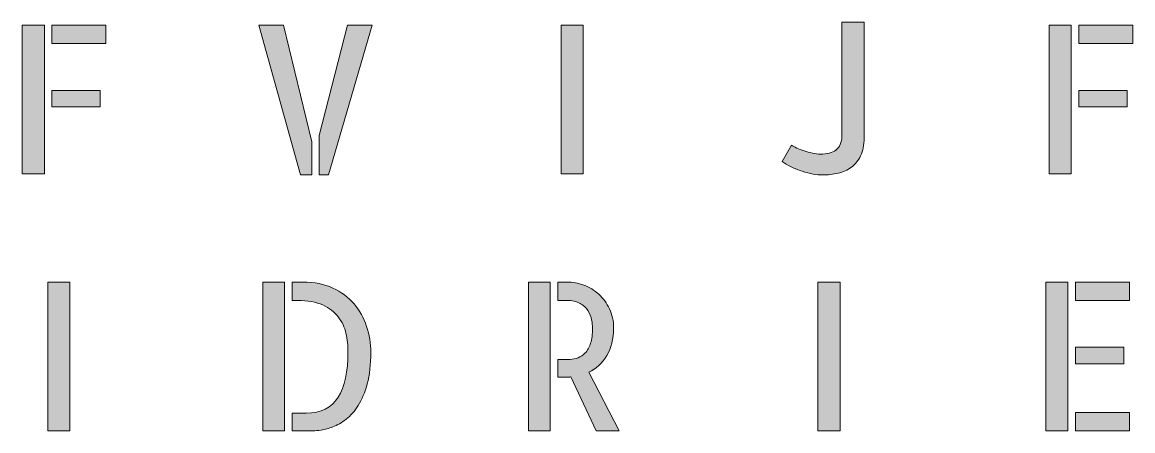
# Model space of a CAD drawing. Header units: millimetres. Extents: x 5 to 145, y -147 to -4.
# Drawn here: x 72.6 to 144.7, y -80.1 to -53.6 of the extents above; entities that cross this region are included whole.
import ezdxf

# ---------------------------------------------------------------- set-up
doc = ezdxf.new("R2010")
doc.units = ezdxf.units.MM
doc.header["$MEASUREMENT"] = 0
doc.layers.add('NL', color=7, linetype='Continuous', lineweight=0)

# ---------------------------------------------------------------- blocks, each defined once
blk = doc.blocks.new('Block_31')
at = {"layer": 'NL', "true_color": 0x1d1d1b, "transparency": 33554687}
h = blk.add_hatch(color=250, dxfattribs=at)
h.dxf.hatch_style = 2
edge = h.paths.add_edge_path()
edge.add_spline(control_points=[(77.702, -59.073), (77.702, -59.073), (74.559, -59.073), (74.559, -59.073), (74.559, -59.073), (74.559, -57.999), (74.559, -57.999), (74.559, -57.999), (77.702, -57.999), (77.702, -57.999), (77.702, -57.999), (77.702, -59.073), (77.702, -59.073)], knot_values=[0, 0, 0, 0, 1, 1, 1, 2, 2, 2, 3, 3, 3, 4, 4, 4, 4], degree=3, periodic=0)
edge = h.paths.add_edge_path()
edge.add_spline(control_points=[(78.068, -53.771), (78.068, -53.771), (78.068, -54.962), (78.068, -54.962), (78.068, -54.962), (74.559, -54.962), (74.559, -54.962), (74.559, -54.962), (74.559, -53.771), (74.559, -53.771), (74.559, -53.771), (78.068, -53.771), (78.068, -53.771)], knot_values=[0, 0, 0, 0, 1, 1, 1, 2, 2, 2, 3, 3, 3, 4, 4, 4, 4], degree=3, periodic=0)
edge = h.paths.add_edge_path()
edge.add_spline(control_points=[(72.64, -53.771), (72.64, -53.771), (74.076, -53.771), (74.076, -53.771), (74.076, -53.771), (74.076, -63.419), (74.076, -63.419), (74.076, -63.419), (72.64, -63.419), (72.64, -63.419), (72.64, -63.419), (72.64, -53.771), (72.64, -53.771)], knot_values=[0, 0, 0, 0, 1, 1, 1, 2, 2, 2, 3, 3, 3, 4, 4, 4, 4], degree=3, periodic=0)
at = {"layer": 'NL'}
for points in [[(72.64, -53.771), (72.64, -53.771), (74.076, -53.771), (74.076, -53.771), (74.076, -53.771), (74.076, -63.419), (74.076, -63.419), (74.076, -63.419), (72.64, -63.419), (72.64, -63.419), (72.64, -63.419), (72.64, -53.771), (72.64, -53.771)], [(78.068, -53.771), (78.068, -53.771), (78.068, -54.962), (78.068, -54.962), (78.068, -54.962), (74.559, -54.962), (74.559, -54.962), (74.559, -54.962), (74.559, -53.771), (74.559, -53.771), (74.559, -53.771), (78.068, -53.771), (78.068, -53.771)], [(77.702, -59.073), (77.702, -59.073), (74.559, -59.073), (74.559, -59.073), (74.559, -59.073), (74.559, -57.999), (74.559, -57.999), (74.559, -57.999), (77.702, -57.999), (77.702, -57.999), (77.702, -57.999), (77.702, -59.073), (77.702, -59.073)]]:
    blk.add_open_spline(points, degree=3, knots=[0, 0, 0, 0, 1, 1, 1, 2, 2, 2, 3, 3, 3, 4, 4, 4, 4], dxfattribs=at)
blk = doc.blocks.new('Block_32')
at = {"layer": 'NL', "true_color": 0x1d1d1b, "transparency": 33554687}
h = blk.add_hatch(color=250, dxfattribs=at)
h.dxf.hatch_style = 2
edge = h.paths.add_edge_path()
edge.add_spline(control_points=[(93.757, -53.771), (93.757, -53.771), (95.358, -53.771), (95.358, -53.771), (95.358, -53.771), (92.533, -63.471), (92.533, -63.471), (92.533, -63.471), (91.92, -63.471), (91.92, -63.471), (91.92, -63.471), (91.92, -60.919), (91.92, -60.919), (91.92, -60.919), (93.757, -53.771), (93.757, -53.771)], knot_values=[0, 0, 0, 0, 1, 1, 1, 2, 2, 2, 3, 3, 3, 4, 4, 4, 5, 5, 5, 5], degree=3, periodic=0)
edge = h.paths.add_edge_path()
edge.add_spline(control_points=[(87.999, -53.771), (87.999, -53.771), (89.612, -53.771), (89.612, -53.771), (89.612, -53.771), (91.437, -61.338), (91.437, -61.338), (91.437, -61.338), (91.437, -63.471), (91.437, -63.471), (91.437, -63.471), (90.696, -63.471), (90.696, -63.471), (90.696, -63.471), (87.999, -53.771), (87.999, -53.771)], knot_values=[0, 0, 0, 0, 1, 1, 1, 2, 2, 2, 3, 3, 3, 4, 4, 4, 5, 5, 5, 5], degree=3, periodic=0)
at = {"layer": 'NL'}
for points in [[(87.999, -53.771), (87.999, -53.771), (89.612, -53.771), (89.612, -53.771), (89.612, -53.771), (91.437, -61.338), (91.437, -61.338), (91.437, -61.338), (91.437, -63.471), (91.437, -63.471), (91.437, -63.471), (90.696, -63.471), (90.696, -63.471), (90.696, -63.471), (87.999, -53.771), (87.999, -53.771)], [(93.757, -53.771), (93.757, -53.771), (95.358, -53.771), (95.358, -53.771), (95.358, -53.771), (92.533, -63.471), (92.533, -63.471), (92.533, -63.471), (91.92, -63.471), (91.92, -63.471), (91.92, -63.471), (91.92, -60.919), (91.92, -60.919), (91.92, -60.919), (93.757, -53.771), (93.757, -53.771)]]:
    blk.add_open_spline(points, degree=3, knots=[0, 0, 0, 0, 1, 1, 1, 2, 2, 2, 3, 3, 3, 4, 4, 4, 5, 5, 5, 5], dxfattribs=at)
blk = doc.blocks.new('Block_33')
at = {"layer": 'NL', "true_color": 0x1d1d1b, "transparency": 33554687}
h = blk.add_hatch(color=250, dxfattribs=at)
h.dxf.hatch_style = 2
edge = h.paths.add_edge_path()
edge.add_spline(control_points=[(109.064, -63.419), (109.064, -63.419), (107.627, -63.419), (107.627, -63.419), (107.627, -63.419), (107.627, -53.771), (107.627, -53.771), (107.627, -53.771), (109.064, -53.771), (109.064, -53.771), (109.064, -53.771), (109.064, -63.419), (109.064, -63.419)], knot_values=[0, 0, 0, 0, 1, 1, 1, 2, 2, 2, 3, 3, 3, 4, 4, 4, 4], degree=3, periodic=0)
at = {"layer": 'NL'}
blk.add_open_spline([(109.064, -63.419), (109.064, -63.419), (107.627, -63.419), (107.627, -63.419), (107.627, -63.419), (107.627, -53.771), (107.627, -53.771), (107.627, -53.771), (109.064, -53.771), (109.064, -53.771), (109.064, -53.771), (109.064, -63.419), (109.064, -63.419)], degree=3, knots=[0, 0, 0, 0, 1, 1, 1, 2, 2, 2, 3, 3, 3, 4, 4, 4, 4], dxfattribs=at)
blk = doc.blocks.new('Block_34')
at = {"layer": 'NL', "true_color": 0x1d1d1b, "transparency": 33554687}
h = blk.add_hatch(color=250, dxfattribs=at)
h.dxf.hatch_style = 2
edge = h.paths.add_edge_path()
edge.add_spline(control_points=[(127.29, -53.574), (127.29, -53.574), (127.29, -61.089), (127.29, -61.089), (127.29, -61.543), (127.216, -61.925), (127.067, -62.234), (126.918, -62.544), (126.718, -62.793), (126.466, -62.98), (126.215, -63.168), (125.927, -63.299), (125.601, -63.373), (125.275, -63.447), (124.939, -63.484), (124.594, -63.484), (124.421, -63.484), (124.219, -63.465), (123.988, -63.426), (123.756, -63.386), (123.517, -63.325), (123.27, -63.242), (123.022, -63.159), (122.785, -63.066), (122.557, -62.961), (122.329, -62.856), (122.137, -62.738), (121.98, -62.607), (121.98, -62.607), (122.581, -61.547), (122.581, -61.547), (122.659, -61.608), (122.771, -61.671), (122.916, -61.737), (123.062, -61.802), (123.22, -61.863), (123.393, -61.92), (123.566, -61.977), (123.746, -62.027), (123.935, -62.071), (124.123, -62.114), (124.3, -62.136), (124.465, -62.136), (124.881, -62.136), (125.212, -62.047), (125.46, -61.868), (125.707, -61.689), (125.838, -61.386), (125.854, -60.958), (125.854, -60.958), (125.854, -53.574), (125.854, -53.574), (125.854, -53.574), (127.29, -53.574), (127.29, -53.574)], knot_values=[0, 0, 0, 0, 1, 1, 1, 2, 2, 2, 3, 3, 3, 4, 4, 4, 5, 5, 5, 6, 6, 6, 7, 7, 7, 8, 8, 8, 9, 9, 9, 10, 10, 10, 11, 11, 11, 12, 12, 12, 13, 13, 13, 14, 14, 14, 15, 15, 15, 16, 16, 16, 17, 17, 17, 18, 18, 18, 18], degree=3, periodic=0)
at = {"layer": 'NL'}
blk.add_open_spline([(127.29, -53.574), (127.29, -53.574), (127.29, -61.089), (127.29, -61.089), (127.29, -61.543), (127.216, -61.925), (127.067, -62.234), (126.918, -62.544), (126.718, -62.793), (126.466, -62.98), (126.215, -63.168), (125.927, -63.299), (125.601, -63.373), (125.275, -63.447), (124.939, -63.484), (124.594, -63.484), (124.421, -63.484), (124.219, -63.465), (123.988, -63.426), (123.756, -63.386), (123.517, -63.325), (123.27, -63.242), (123.022, -63.159), (122.785, -63.066), (122.557, -62.961), (122.329, -62.856), (122.137, -62.738), (121.98, -62.607), (121.98, -62.607), (122.581, -61.547), (122.581, -61.547), (122.659, -61.608), (122.771, -61.671), (122.916, -61.737), (123.062, -61.802), (123.22, -61.863), (123.393, -61.92), (123.566, -61.977), (123.746, -62.027), (123.935, -62.071), (124.123, -62.114), (124.3, -62.136), (124.465, -62.136), (124.881, -62.136), (125.212, -62.047), (125.46, -61.868), (125.707, -61.689), (125.838, -61.386), (125.854, -60.958), (125.854, -60.958), (125.854, -53.574), (125.854, -53.574), (125.854, -53.574), (127.29, -53.574), (127.29, -53.574)], degree=3, knots=[0, 0, 0, 0, 1, 1, 1, 2, 2, 2, 3, 3, 3, 4, 4, 4, 5, 5, 5, 6, 6, 6, 7, 7, 7, 8, 8, 8, 9, 9, 9, 10, 10, 10, 11, 11, 11, 12, 12, 12, 13, 13, 13, 14, 14, 14, 15, 15, 15, 16, 16, 16, 17, 17, 17, 18, 18, 18, 18], dxfattribs=at)
blk = doc.blocks.new('Block_35')
at = {"layer": 'NL', "true_color": 0x1d1d1b, "transparency": 33554687}
h = blk.add_hatch(color=250, dxfattribs=at)
h.dxf.hatch_style = 2
edge = h.paths.add_edge_path()
edge.add_spline(control_points=[(144.369, -59.073), (144.369, -59.073), (141.225, -59.073), (141.225, -59.073), (141.225, -59.073), (141.225, -57.999), (141.225, -57.999), (141.225, -57.999), (144.369, -57.999), (144.369, -57.999), (144.369, -57.999), (144.369, -59.073), (144.369, -59.073)], knot_values=[0, 0, 0, 0, 1, 1, 1, 2, 2, 2, 3, 3, 3, 4, 4, 4, 4], degree=3, periodic=0)
edge = h.paths.add_edge_path()
edge.add_spline(control_points=[(144.734, -53.771), (144.734, -53.771), (144.734, -54.962), (144.734, -54.962), (144.734, -54.962), (141.225, -54.962), (141.225, -54.962), (141.225, -54.962), (141.225, -53.771), (141.225, -53.771), (141.225, -53.771), (144.734, -53.771), (144.734, -53.771)], knot_values=[0, 0, 0, 0, 1, 1, 1, 2, 2, 2, 3, 3, 3, 4, 4, 4, 4], degree=3, periodic=0)
edge = h.paths.add_edge_path()
edge.add_spline(control_points=[(139.306, -53.771), (139.306, -53.771), (140.743, -53.771), (140.743, -53.771), (140.743, -53.771), (140.743, -63.419), (140.743, -63.419), (140.743, -63.419), (139.306, -63.419), (139.306, -63.419), (139.306, -63.419), (139.306, -53.771), (139.306, -53.771)], knot_values=[0, 0, 0, 0, 1, 1, 1, 2, 2, 2, 3, 3, 3, 4, 4, 4, 4], degree=3, periodic=0)
at = {"layer": 'NL'}
for points in [[(139.306, -53.771), (139.306, -53.771), (140.743, -53.771), (140.743, -53.771), (140.743, -53.771), (140.743, -63.419), (140.743, -63.419), (140.743, -63.419), (139.306, -63.419), (139.306, -63.419), (139.306, -63.419), (139.306, -53.771), (139.306, -53.771)], [(144.734, -53.771), (144.734, -53.771), (144.734, -54.962), (144.734, -54.962), (144.734, -54.962), (141.225, -54.962), (141.225, -54.962), (141.225, -54.962), (141.225, -53.771), (141.225, -53.771), (141.225, -53.771), (144.734, -53.771), (144.734, -53.771)], [(144.369, -59.073), (144.369, -59.073), (141.225, -59.073), (141.225, -59.073), (141.225, -59.073), (141.225, -57.999), (141.225, -57.999), (141.225, -57.999), (144.369, -57.999), (144.369, -57.999), (144.369, -57.999), (144.369, -59.073), (144.369, -59.073)]]:
    blk.add_open_spline(points, degree=3, knots=[0, 0, 0, 0, 1, 1, 1, 2, 2, 2, 3, 3, 3, 4, 4, 4, 4], dxfattribs=at)
blk = doc.blocks.new('Block_40')
at = {"layer": 'NL', "true_color": 0x1d1d1b, "transparency": 33554687}
h = blk.add_hatch(color=250, dxfattribs=at)
h.dxf.hatch_style = 2
edge = h.paths.add_edge_path()
edge.add_spline(control_points=[(75.73, -80.085), (75.73, -80.085), (74.293, -80.085), (74.293, -80.085), (74.293, -80.085), (74.293, -70.437), (74.293, -70.437), (74.293, -70.437), (75.73, -70.437), (75.73, -70.437), (75.73, -70.437), (75.73, -80.085), (75.73, -80.085)], knot_values=[0, 0, 0, 0, 1, 1, 1, 2, 2, 2, 3, 3, 3, 4, 4, 4, 4], degree=3, periodic=0)
at = {"layer": 'NL'}
blk.add_open_spline([(75.73, -80.085), (75.73, -80.085), (74.293, -80.085), (74.293, -80.085), (74.293, -80.085), (74.293, -70.437), (74.293, -70.437), (74.293, -70.437), (75.73, -70.437), (75.73, -70.437), (75.73, -70.437), (75.73, -80.085), (75.73, -80.085)], degree=3, knots=[0, 0, 0, 0, 1, 1, 1, 2, 2, 2, 3, 3, 3, 4, 4, 4, 4], dxfattribs=at)
blk = doc.blocks.new('Block_41')
at = {"layer": 'NL', "true_color": 0x1d1d1b, "transparency": 33554687}
h = blk.add_hatch(color=250, dxfattribs=at)
h.dxf.hatch_style = 2
edge = h.paths.add_edge_path()
edge.add_spline(control_points=[(90.878, -70.437), (91.608, -70.437), (92.25, -70.566), (92.803, -70.823), (93.357, -71.081), (93.816, -71.423), (94.181, -71.851), (94.546, -72.279), (94.818, -72.765), (94.999, -73.311), (95.179, -73.856), (95.27, -74.417), (95.27, -74.993), (95.27, -75.787), (95.193, -76.466), (95.04, -77.029), (94.887, -77.591), (94.693, -78.063), (94.457, -78.442), (94.222, -78.822), (93.957, -79.121), (93.662, -79.339), (93.368, -79.557), (93.084, -79.721), (92.809, -79.83), (92.534, -79.939), (92.283, -80.009), (92.055, -80.04), (91.828, -80.07), (91.659, -80.085), (91.549, -80.085), (91.549, -80.085), (90.16, -80.085), (90.16, -80.085), (90.16, -80.085), (90.16, -78.933), (90.16, -78.933), (90.16, -78.933), (91.078, -78.933), (91.078, -78.933), (92.036, -78.933), (92.726, -78.593), (93.15, -77.912), (93.574, -77.231), (93.786, -76.245), (93.786, -74.954), (93.786, -74.552), (93.743, -74.155), (93.657, -73.762), (93.57, -73.37), (93.403, -73.014), (93.156, -72.695), (92.909, -72.377), (92.574, -72.119), (92.149, -71.923), (91.726, -71.727), (91.176, -71.628), (90.501, -71.628), (90.501, -71.628), (90.16, -71.628), (90.16, -71.628), (90.16, -71.628), (90.16, -70.437), (90.16, -70.437), (90.16, -70.437), (90.878, -70.437), (90.878, -70.437)], knot_values=[0, 0, 0, 0, 1, 1, 1, 2, 2, 2, 3, 3, 3, 4, 4, 4, 5, 5, 5, 6, 6, 6, 7, 7, 7, 8, 8, 8, 9, 9, 9, 10, 10, 10, 11, 11, 11, 12, 12, 12, 13, 13, 13, 14, 14, 14, 15, 15, 15, 16, 16, 16, 17, 17, 17, 18, 18, 18, 19, 19, 19, 20, 20, 20, 21, 21, 21, 22, 22, 22, 22], degree=3, periodic=0)
edge = h.paths.add_edge_path()
edge.add_spline(control_points=[(88.264, -70.437), (88.264, -70.437), (89.677, -70.437), (89.677, -70.437), (89.677, -70.437), (89.677, -80.085), (89.677, -80.085), (89.677, -80.085), (88.264, -80.085), (88.264, -80.085), (88.264, -80.085), (88.264, -70.437), (88.264, -70.437)], knot_values=[0, 0, 0, 0, 1, 1, 1, 2, 2, 2, 3, 3, 3, 4, 4, 4, 4], degree=3, periodic=0)
at = {"layer": 'NL'}
for points, knots in [([(88.264, -70.437), (88.264, -70.437), (89.677, -70.437), (89.677, -70.437), (89.677, -70.437), (89.677, -80.085), (89.677, -80.085), (89.677, -80.085), (88.264, -80.085), (88.264, -80.085), (88.264, -80.085), (88.264, -70.437), (88.264, -70.437)], [0, 0, 0, 0, 1, 1, 1, 2, 2, 2, 3, 3, 3, 4, 4, 4, 4]), ([(90.878, -70.437), (91.608, -70.437), (92.25, -70.566), (92.803, -70.823), (93.357, -71.081), (93.816, -71.423), (94.181, -71.851), (94.546, -72.279), (94.818, -72.765), (94.999, -73.311), (95.179, -73.856), (95.27, -74.417), (95.27, -74.993), (95.27, -75.787), (95.193, -76.466), (95.04, -77.029), (94.887, -77.591), (94.693, -78.063), (94.457, -78.442), (94.222, -78.822), (93.957, -79.121), (93.662, -79.339), (93.368, -79.557), (93.084, -79.721), (92.809, -79.83), (92.534, -79.939), (92.283, -80.009), (92.055, -80.04), (91.828, -80.07), (91.659, -80.085), (91.549, -80.085), (91.549, -80.085), (90.16, -80.085), (90.16, -80.085), (90.16, -80.085), (90.16, -78.933), (90.16, -78.933), (90.16, -78.933), (91.078, -78.933), (91.078, -78.933), (92.036, -78.933), (92.726, -78.593), (93.15, -77.912), (93.574, -77.231), (93.786, -76.245), (93.786, -74.954), (93.786, -74.552), (93.743, -74.155), (93.657, -73.762), (93.57, -73.37), (93.403, -73.014), (93.156, -72.695), (92.909, -72.377), (92.574, -72.119), (92.149, -71.923), (91.726, -71.727), (91.176, -71.628), (90.501, -71.628), (90.501, -71.628), (90.16, -71.628), (90.16, -71.628), (90.16, -71.628), (90.16, -70.437), (90.16, -70.437), (90.16, -70.437), (90.878, -70.437), (90.878, -70.437)], [0, 0, 0, 0, 1, 1, 1, 2, 2, 2, 3, 3, 3, 4, 4, 4, 5, 5, 5, 6, 6, 6, 7, 7, 7, 8, 8, 8, 9, 9, 9, 10, 10, 10, 11, 11, 11, 12, 12, 12, 13, 13, 13, 14, 14, 14, 15, 15, 15, 16, 16, 16, 17, 17, 17, 18, 18, 18, 19, 19, 19, 20, 20, 20, 21, 21, 21, 22, 22, 22, 22])]:
    blk.add_open_spline(points, degree=3, knots=knots, dxfattribs=at)
blk = doc.blocks.new('Block_42')
at = {"layer": 'NL', "true_color": 0x1d1d1b, "transparency": 33554687}
h = blk.add_hatch(color=250, dxfattribs=at)
h.dxf.hatch_style = 2
edge = h.paths.add_edge_path()
edge.add_spline(control_points=[(111.395, -80.085), (111.395, -80.085), (109.899, -80.085), (109.899, -80.085), (109.899, -80.085), (108.263, -76.59), (108.263, -76.59), (108.239, -76.59), (108.214, -76.592), (108.186, -76.597), (108.159, -76.601), (108.117, -76.603), (108.063, -76.603), (108.008, -76.603), (107.927, -76.603), (107.821, -76.603), (107.715, -76.603), (107.576, -76.603), (107.403, -76.603), (107.403, -76.603), (107.403, -75.451), (107.403, -75.451), (107.403, -75.451), (108.204, -75.451), (108.204, -75.451), (108.377, -75.451), (108.549, -75.418), (108.722, -75.353), (108.895, -75.287), (109.052, -75.181), (109.193, -75.032), (109.334, -74.884), (109.448, -74.677), (109.534, -74.41), (109.621, -74.144), (109.664, -73.815), (109.664, -73.422), (109.664, -73.265), (109.644, -73.084), (109.605, -72.879), (109.566, -72.674), (109.485, -72.477), (109.364, -72.289), (109.242, -72.102), (109.071, -71.945), (108.852, -71.818), (108.632, -71.692), (108.341, -71.628), (107.98, -71.628), (107.98, -71.628), (107.403, -71.628), (107.403, -71.628), (107.403, -71.628), (107.403, -70.437), (107.403, -70.437), (107.403, -70.437), (108.004, -70.437), (108.004, -70.437), (108.373, -70.437), (108.738, -70.503), (109.099, -70.633), (109.46, -70.764), (109.783, -70.961), (110.07, -71.223), (110.357, -71.484), (110.588, -71.801), (110.765, -72.172), (110.941, -72.543), (111.03, -72.959), (111.03, -73.422), (111.03, -74.12), (110.885, -74.714), (110.594, -75.202), (110.304, -75.691), (109.911, -76.053), (109.417, -76.289), (109.417, -76.289), (111.395, -80.085), (111.395, -80.085)], knot_values=[0, 0, 0, 0, 1, 1, 1, 2, 2, 2, 3, 3, 3, 4, 4, 4, 5, 5, 5, 6, 6, 6, 7, 7, 7, 8, 8, 8, 9, 9, 9, 10, 10, 10, 11, 11, 11, 12, 12, 12, 13, 13, 13, 14, 14, 14, 15, 15, 15, 16, 16, 16, 17, 17, 17, 18, 18, 18, 19, 19, 19, 20, 20, 20, 21, 21, 21, 22, 22, 22, 23, 23, 23, 24, 24, 24, 25, 25, 25, 26, 26, 26, 26], degree=3, periodic=0)
edge = h.paths.add_edge_path()
edge.add_spline(control_points=[(105.507, -70.437), (105.507, -70.437), (106.921, -70.437), (106.921, -70.437), (106.921, -70.437), (106.921, -80.085), (106.921, -80.085), (106.921, -80.085), (105.507, -80.085), (105.507, -80.085), (105.507, -80.085), (105.507, -70.437), (105.507, -70.437)], knot_values=[0, 0, 0, 0, 1, 1, 1, 2, 2, 2, 3, 3, 3, 4, 4, 4, 4], degree=3, periodic=0)
at = {"layer": 'NL'}
for points, knots in [([(105.507, -70.437), (105.507, -70.437), (106.921, -70.437), (106.921, -70.437), (106.921, -70.437), (106.921, -80.085), (106.921, -80.085), (106.921, -80.085), (105.507, -80.085), (105.507, -80.085), (105.507, -80.085), (105.507, -70.437), (105.507, -70.437)], [0, 0, 0, 0, 1, 1, 1, 2, 2, 2, 3, 3, 3, 4, 4, 4, 4]), ([(111.395, -80.085), (111.395, -80.085), (109.899, -80.085), (109.899, -80.085), (109.899, -80.085), (108.263, -76.59), (108.263, -76.59), (108.239, -76.59), (108.214, -76.592), (108.186, -76.597), (108.159, -76.601), (108.117, -76.603), (108.063, -76.603), (108.008, -76.603), (107.927, -76.603), (107.821, -76.603), (107.715, -76.603), (107.576, -76.603), (107.403, -76.603), (107.403, -76.603), (107.403, -75.451), (107.403, -75.451), (107.403, -75.451), (108.204, -75.451), (108.204, -75.451), (108.377, -75.451), (108.549, -75.418), (108.722, -75.353), (108.895, -75.287), (109.052, -75.181), (109.193, -75.032), (109.334, -74.884), (109.448, -74.677), (109.534, -74.41), (109.621, -74.144), (109.664, -73.815), (109.664, -73.422), (109.664, -73.265), (109.644, -73.084), (109.605, -72.879), (109.566, -72.674), (109.485, -72.477), (109.364, -72.289), (109.242, -72.102), (109.071, -71.945), (108.852, -71.818), (108.632, -71.692), (108.341, -71.628), (107.98, -71.628), (107.98, -71.628), (107.403, -71.628), (107.403, -71.628), (107.403, -71.628), (107.403, -70.437), (107.403, -70.437), (107.403, -70.437), (108.004, -70.437), (108.004, -70.437), (108.373, -70.437), (108.738, -70.503), (109.099, -70.633), (109.46, -70.764), (109.783, -70.961), (110.07, -71.223), (110.357, -71.484), (110.588, -71.801), (110.765, -72.172), (110.941, -72.543), (111.03, -72.959), (111.03, -73.422), (111.03, -74.12), (110.885, -74.714), (110.594, -75.202), (110.304, -75.691), (109.911, -76.053), (109.417, -76.289), (109.417, -76.289), (111.395, -80.085), (111.395, -80.085)], [0, 0, 0, 0, 1, 1, 1, 2, 2, 2, 3, 3, 3, 4, 4, 4, 5, 5, 5, 6, 6, 6, 7, 7, 7, 8, 8, 8, 9, 9, 9, 10, 10, 10, 11, 11, 11, 12, 12, 12, 13, 13, 13, 14, 14, 14, 15, 15, 15, 16, 16, 16, 17, 17, 17, 18, 18, 18, 19, 19, 19, 20, 20, 20, 21, 21, 21, 22, 22, 22, 23, 23, 23, 24, 24, 24, 25, 25, 25, 26, 26, 26, 26])]:
    blk.add_open_spline(points, degree=3, knots=knots, dxfattribs=at)
blk = doc.blocks.new('Block_43')
at = {"layer": 'NL', "true_color": 0x1d1d1b, "transparency": 33554687}
h = blk.add_hatch(color=250, dxfattribs=at)
h.dxf.hatch_style = 2
edge = h.paths.add_edge_path()
edge.add_spline(control_points=[(125.73, -80.085), (125.73, -80.085), (124.294, -80.085), (124.294, -80.085), (124.294, -80.085), (124.294, -70.437), (124.294, -70.437), (124.294, -70.437), (125.73, -70.437), (125.73, -70.437), (125.73, -70.437), (125.73, -80.085), (125.73, -80.085)], knot_values=[0, 0, 0, 0, 1, 1, 1, 2, 2, 2, 3, 3, 3, 4, 4, 4, 4], degree=3, periodic=0)
at = {"layer": 'NL'}
blk.add_open_spline([(125.73, -80.085), (125.73, -80.085), (124.294, -80.085), (124.294, -80.085), (124.294, -80.085), (124.294, -70.437), (124.294, -70.437), (124.294, -70.437), (125.73, -70.437), (125.73, -70.437), (125.73, -70.437), (125.73, -80.085), (125.73, -80.085)], degree=3, knots=[0, 0, 0, 0, 1, 1, 1, 2, 2, 2, 3, 3, 3, 4, 4, 4, 4], dxfattribs=at)
blk = doc.blocks.new('Block_44')
at = {"layer": 'NL', "true_color": 0x1d1d1b, "transparency": 33554687}
h = blk.add_hatch(color=250, dxfattribs=at)
h.dxf.hatch_style = 2
edge = h.paths.add_edge_path()
edge.add_spline(control_points=[(141.007, -78.894), (141.007, -78.894), (144.516, -78.894), (144.516, -78.894), (144.516, -78.894), (144.516, -80.085), (144.516, -80.085), (144.516, -80.085), (141.007, -80.085), (141.007, -80.085), (141.007, -80.085), (141.007, -78.894), (141.007, -78.894)], knot_values=[0, 0, 0, 0, 1, 1, 1, 2, 2, 2, 3, 3, 3, 4, 4, 4, 4], degree=3, periodic=0)
edge = h.paths.add_edge_path()
edge.add_spline(control_points=[(144.151, -75.739), (144.151, -75.739), (141.007, -75.739), (141.007, -75.739), (141.007, -75.739), (141.007, -74.666), (141.007, -74.666), (141.007, -74.666), (144.151, -74.666), (144.151, -74.666), (144.151, -74.666), (144.151, -75.739), (144.151, -75.739)], knot_values=[0, 0, 0, 0, 1, 1, 1, 2, 2, 2, 3, 3, 3, 4, 4, 4, 4], degree=3, periodic=0)
edge = h.paths.add_edge_path()
edge.add_spline(control_points=[(144.516, -70.437), (144.516, -70.437), (144.516, -71.628), (144.516, -71.628), (144.516, -71.628), (141.007, -71.628), (141.007, -71.628), (141.007, -71.628), (141.007, -70.437), (141.007, -70.437), (141.007, -70.437), (144.516, -70.437), (144.516, -70.437)], knot_values=[0, 0, 0, 0, 1, 1, 1, 2, 2, 2, 3, 3, 3, 4, 4, 4, 4], degree=3, periodic=0)
edge = h.paths.add_edge_path()
edge.add_spline(control_points=[(139.088, -70.437), (139.088, -70.437), (140.525, -70.437), (140.525, -70.437), (140.525, -70.437), (140.525, -80.085), (140.525, -80.085), (140.525, -80.085), (139.088, -80.085), (139.088, -80.085), (139.088, -80.085), (139.088, -70.437), (139.088, -70.437)], knot_values=[0, 0, 0, 0, 1, 1, 1, 2, 2, 2, 3, 3, 3, 4, 4, 4, 4], degree=3, periodic=0)
at = {"layer": 'NL'}
for points in [[(139.088, -70.437), (139.088, -70.437), (140.525, -70.437), (140.525, -70.437), (140.525, -70.437), (140.525, -80.085), (140.525, -80.085), (140.525, -80.085), (139.088, -80.085), (139.088, -80.085), (139.088, -80.085), (139.088, -70.437), (139.088, -70.437)], [(144.516, -70.437), (144.516, -70.437), (144.516, -71.628), (144.516, -71.628), (144.516, -71.628), (141.007, -71.628), (141.007, -71.628), (141.007, -71.628), (141.007, -70.437), (141.007, -70.437), (141.007, -70.437), (144.516, -70.437), (144.516, -70.437)], [(144.151, -75.739), (144.151, -75.739), (141.007, -75.739), (141.007, -75.739), (141.007, -75.739), (141.007, -74.666), (141.007, -74.666), (141.007, -74.666), (144.151, -74.666), (144.151, -74.666), (144.151, -74.666), (144.151, -75.739), (144.151, -75.739)], [(141.007, -78.894), (141.007, -78.894), (144.516, -78.894), (144.516, -78.894), (144.516, -78.894), (144.516, -80.085), (144.516, -80.085), (144.516, -80.085), (141.007, -80.085), (141.007, -80.085), (141.007, -80.085), (141.007, -78.894), (141.007, -78.894)]]:
    blk.add_open_spline(points, degree=3, knots=[0, 0, 0, 0, 1, 1, 1, 2, 2, 2, 3, 3, 3, 4, 4, 4, 4], dxfattribs=at)

msp = doc.modelspace()

# ---------------------------------------------------------------- block references
at = {"layer": 'NL'}
for name in ['Block_31', 'Block_32', 'Block_33', 'Block_34', 'Block_35', 'Block_40', 'Block_41', 'Block_42', 'Block_43', 'Block_44']:
    msp.add_blockref(name, (0, 0), dxfattribs=at)

doc.saveas('drawing.dxf')
